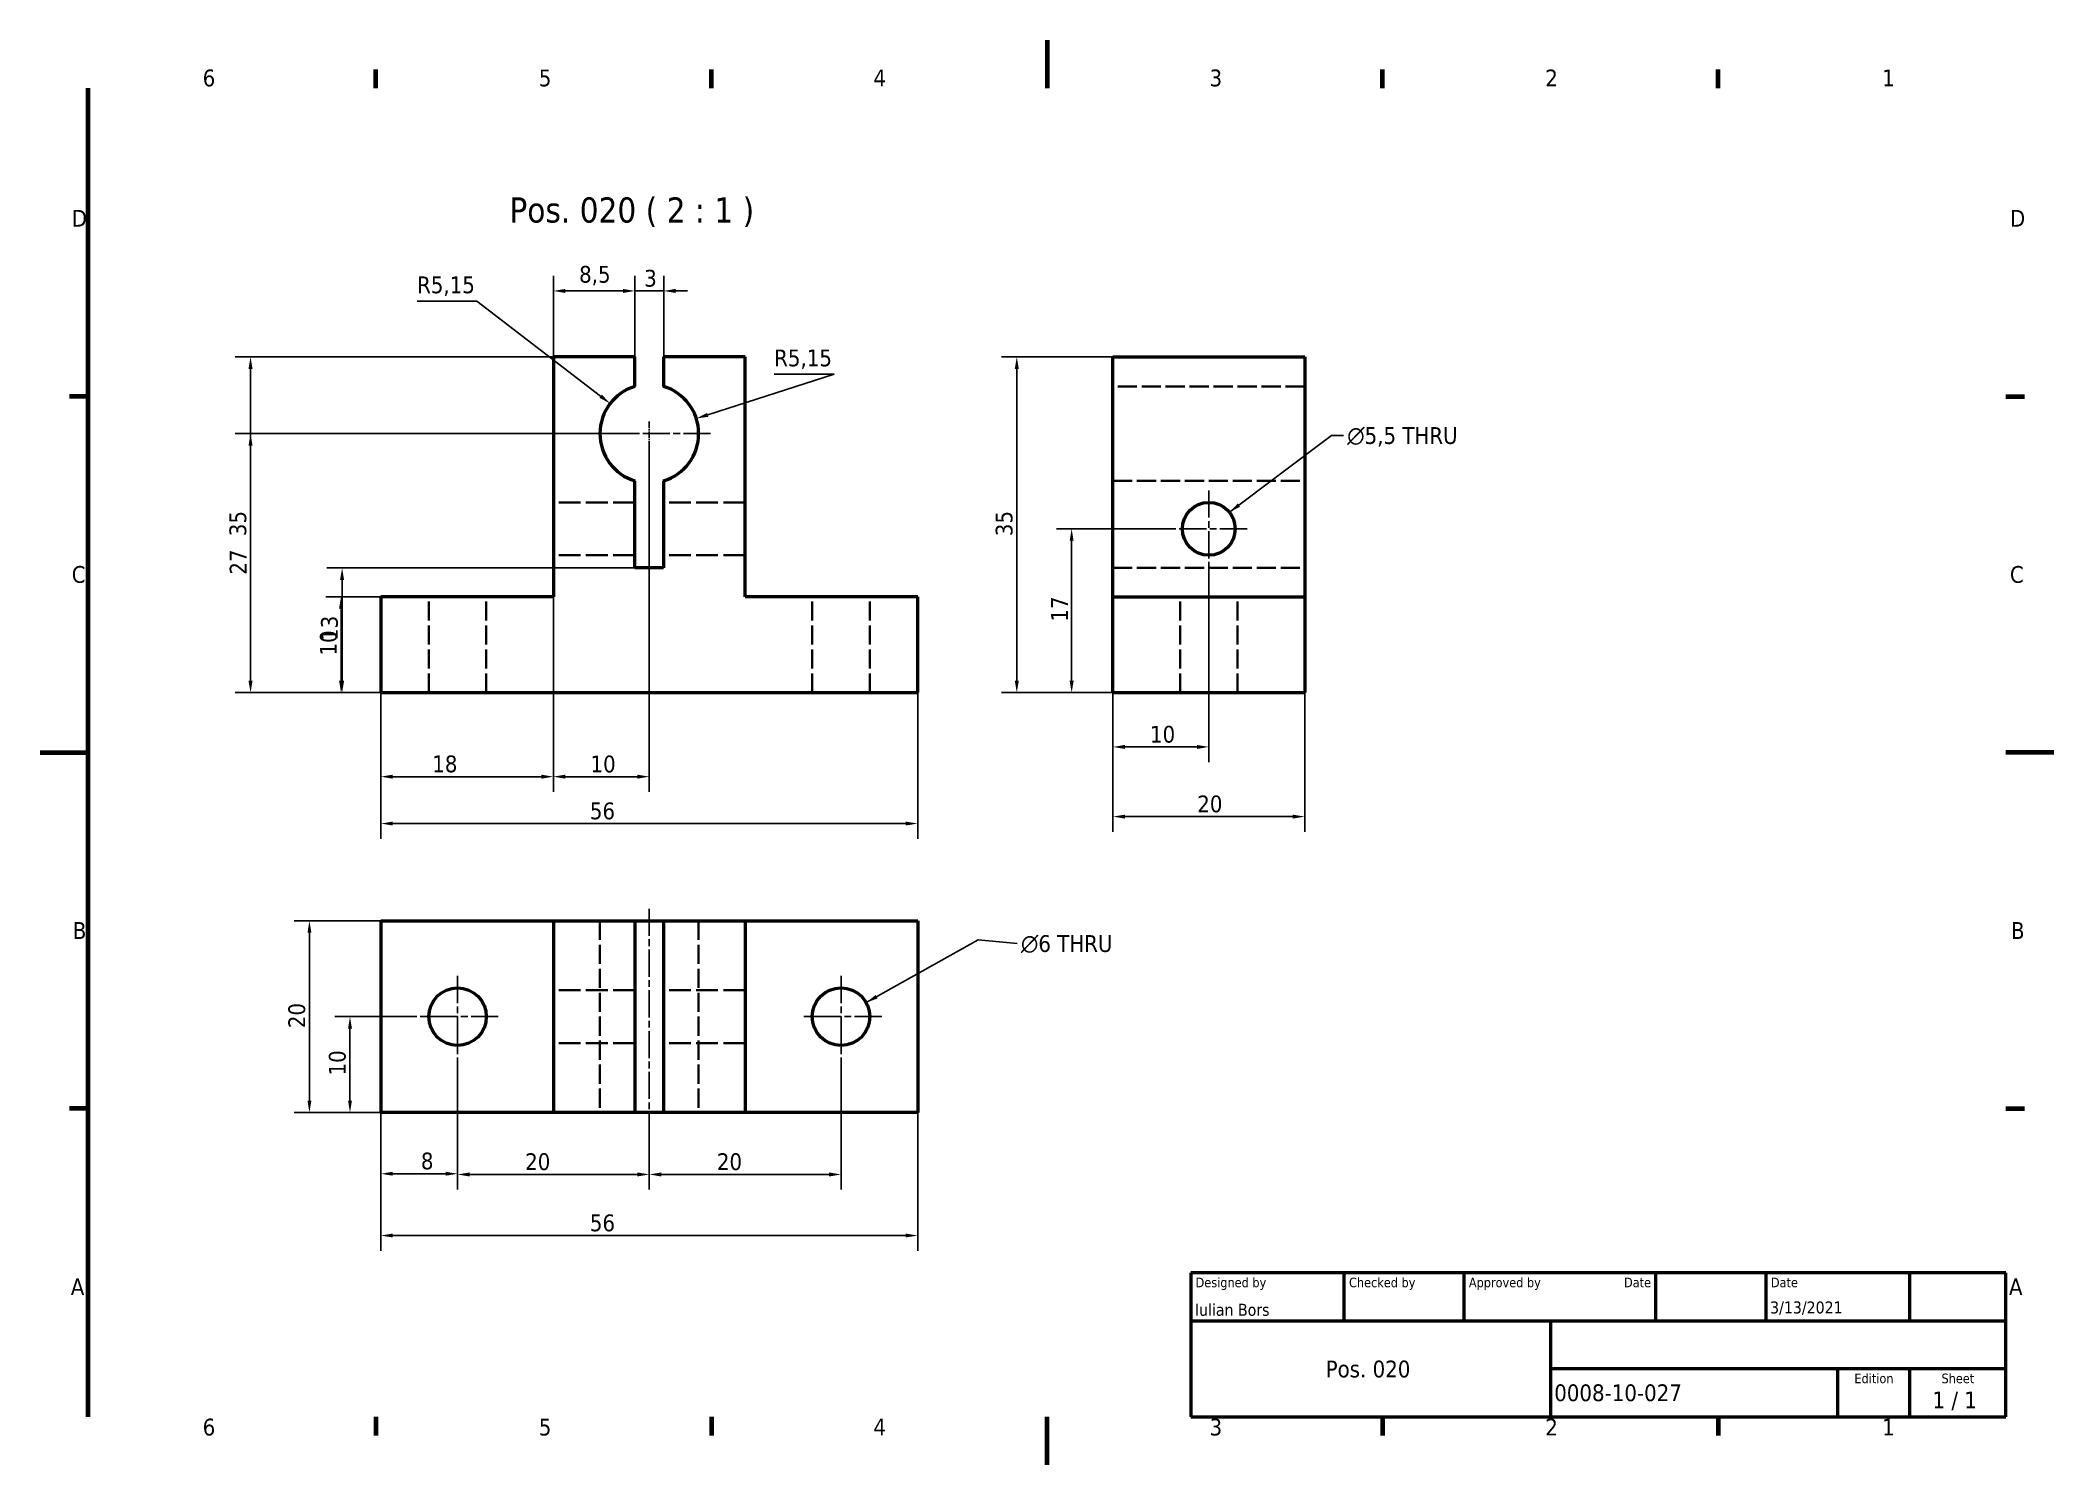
# Model space of a CAD drawing. Header units: millimetres. Extents: x 0 to 210, y 0 to 149.
import ezdxf
from ezdxf.enums import TextEntityAlignment as Align

# ---------------------------------------------------------------- set-up
doc = ezdxf.new("R2010")
doc.units = ezdxf.units.MM
doc.header["$LTSCALE"] = 0.5
doc.linetypes.add('CHAIN', pattern=[0.3543, 0.2362, -0.0295, 0.0591, -0.0295])
doc.linetypes.add('DASHED', pattern=[0.2068, 0.1655, -0.0413])
for name, color, linetype, lineweight in [('Border (ISO)', 7, 'Continuous', 70), ('Center Mark (ISO)', 7, 'Continuous', 25), ('Centerline (ISO)', 7, 'Continuous', 25), ('Dimension (ISO)', 7, 'Continuous', 25), ('Hidden (ISO)', 7, 'DASHED', 35), ('Symbol (ISO)', 7, 'Continuous', 25), ('Title (ISO)', 7, 'Continuous', 50), ('Visible (ISO)', 7, 'Continuous', 50)]:
    doc.layers.add(name, color=color, linetype=linetype, lineweight=lineweight)
doc.styles.add('Note Text (ISO)', font='tahoma.ttf')
doc.styles.add('Text Style39', font='tahoma.ttf')
doc.styles.add('Text Style41', font='tahoma.ttf')
doc.styles.add('Text Style45', font='tahoma.ttf')
doc.dimstyles.new('Default - Method 1b (ISO)', dxfattribs={"dimscale": 0.5, "dimtxt": 3.5, "dimasz": 2.5, "dimexe": 3.175, "dimexo": 0, "dimgap": 0.762, "dimtad": 1, "dimtoh": 1, "dimrnd": 1e-08, "dimtxsty": 'Note Text (ISO)', "dimcen": 0.09, "dimdle": 10, "dimclrd": 256, "dimclre": 256, "dimclrt": 256, "dimazin": 2, "dimtfac": 1, "dimtmove": 0, "dimatfit": 3, "dimfxl": 0, "dimtolj": 1, "dimlwd": -1, "dimlwe": -1, "dimarcsym": 0})
doc.dimstyles.new('Default - Method 1b (ISO)$7', dxfattribs={"dimscale": 0.5, "dimtxt": 3.5, "dimasz": 2.5, "dimexe": 3.175, "dimexo": 0, "dimgap": 0.762, "dimtad": 1, "dimtoh": 1, "dimrnd": 1e-08, "dimtxsty": 'Note Text (ISO)', "dimcen": 0.09, "dimdle": 10, "dimclrd": 256, "dimclre": 256, "dimclrt": 256, "dimazin": 2, "dimtfac": 1, "dimtmove": 0, "dimatfit": 3, "dimfxl": 0, "dimtolj": 1, "dimlwd": -1, "dimlwe": -1, "dimarcsym": 0})

# ---------------------------------------------------------------- blocks, each defined once
blk = doc.blocks.new('Borders Default Border')
at = {"layer": 'Border (ISO)'}
for p, q in [((70, 287), (70, 290.9)), ((140, 287), (140, 290.9)), ((280, 287), (280, 290.9)), ((350, 287), (350, 290.9)), ((10, 222.75), (6.1, 222.75)), ((410, 222.75), (413.9, 222.75)), ((10, 74.25), (6.1, 74.25)), ((410, 74.25), (413.9, 74.25)), ((70, 10), (70, 6.1)), ((140, 10), (140, 6.1)), ((280, 10), (280, 6.1)), ((350, 10), (350, 6.1))]:
    blk.add_line(p, q, dxfattribs=at)
at = {"layer": 'Border (ISO)', "flags": 128}
for points in [[(210, 297), (210, 287)], [(10, 10), (10, 287)], [(0, 148.5), (10, 148.5)], [(420, 148.5), (410, 148.5)], [(210, 0), (210, 10)]]:
    blk.add_lwpolyline(points, dxfattribs=at)
at = {"layer": 'Border (ISO)', "char_height": 3.5, "attachment_point": 7, "style": 'Note Text (ISO)'}
for s, insert in [('6', (33.88, 287.33)), ('5', (103.98, 287.33)), ('4', (173.78, 287.4)), ('3', (243.91, 287.33)), ('2', (313.94, 287.4)), ('1', (384.21, 287.4)), ('D', (6.57, 258.13)), ('D', (410.87, 258.13)), ('C', (6.56, 183.81)), ('C', (410.86, 183.81)), ('B', (6.78, 109.63)), ('B', (411.08, 109.63)), ('A', (6.36, 35.38)), ('A', (410.66, 35.38)), ('6', (33.88, 6.03)), ('5', (103.98, 6.03)), ('4', (173.78, 6.1)), ('3', (243.91, 6.03)), ('2', (313.94, 6.1)), ('1', (384.21, 6.1))]:
    blk.add_mtext(s, dxfattribs=dict(at, insert=insert))
blk = doc.blocks.new('*D5')
at = {"layer": 'Defpoints', "color": 0}
for p in [(31.37, 90.49), (35.52, 90.49), (35.52, 80.49)]:
    blk.add_point(p, dxfattribs=at)
at = {"layer": 'Dimension (ISO)'}
for p, q in [((35.52, 90.49), (29.78, 90.49)), ((31.37, 81.74), (31.37, 89.24)), ((35.52, 80.49), (29.78, 80.49))]:
    blk.add_line(p, q, dxfattribs=at)
for points in [[(31.16, 89.24), (31.58, 89.24), (31.37, 90.49)], [(31.16, 81.74), (31.58, 81.74), (31.37, 80.49)]]:
    blk.add_solid(points, dxfattribs=at)
at = {"layer": 'Dimension (ISO)', "insert": (29.17, 84.36), "char_height": 1.75, "attachment_point": 1, "rotation": 90, "style": 'Note Text (ISO)'}
blk.add_mtext('\\A1;10', dxfattribs=at)
blk = doc.blocks.new('*D6')
at = {"layer": 'Defpoints', "color": 0}
for p in [(62.02, 93.49), (31.48, 80.49), (35.52, 80.49)]:
    blk.add_point(p, dxfattribs=at)
at = {"layer": 'Dimension (ISO)'}
for p, q in [((62.02, 93.49), (29.9, 93.49)), ((31.48, 92.24), (31.48, 81.74)), ((35.52, 80.49), (29.9, 80.49))]:
    blk.add_line(p, q, dxfattribs=at)
for points in [[(31.27, 92.24), (31.69, 92.24), (31.48, 93.49)], [(31.27, 81.74), (31.69, 81.74), (31.48, 80.49)]]:
    blk.add_solid(points, dxfattribs=at)
at = {"layer": 'Dimension (ISO)', "insert": (29.28, 85.88), "char_height": 1.75, "attachment_point": 1, "rotation": 90, "style": 'Note Text (ISO)'}
blk.add_mtext('\\A1;13', dxfattribs=at)
blk = doc.blocks.new('*D7')
at = {"layer": 'Defpoints', "color": 0}
for p in [(21.93, 107.49), (62.27, 107.49), (35.52, 80.49)]:
    blk.add_point(p, dxfattribs=at)
at = {"layer": 'Dimension (ISO)'}
for p, q in [((62.27, 107.49), (20.34, 107.49)), ((21.93, 81.74), (21.93, 106.24)), ((35.52, 80.49), (20.34, 80.49))]:
    blk.add_line(p, q, dxfattribs=at)
for points in [[(21.72, 106.24), (22.14, 106.24), (21.93, 107.49)], [(21.72, 81.74), (22.14, 81.74), (21.93, 80.49)]]:
    blk.add_solid(points, dxfattribs=at)
at = {"layer": 'Dimension (ISO)', "insert": (19.76, 92.79), "char_height": 1.75, "attachment_point": 1, "rotation": 90, "style": 'Note Text (ISO)'}
blk.add_mtext('\\A1;27', dxfattribs=at)
blk = doc.blocks.new('*D8')
at = {"layer": 'Defpoints', "color": 0}
for p in [(53.52, 115.49), (21.93, 80.49), (35.52, 80.49)]:
    blk.add_point(p, dxfattribs=at)
at = {"layer": 'Dimension (ISO)'}
for p, q in [((53.52, 115.49), (20.34, 115.49)), ((21.93, 114.24), (21.93, 81.74)), ((35.52, 80.49), (20.34, 80.49))]:
    blk.add_line(p, q, dxfattribs=at)
for points in [[(21.72, 114.24), (22.14, 114.24), (21.93, 115.49)], [(21.72, 81.74), (22.14, 81.74), (21.93, 80.49)]]:
    blk.add_solid(points, dxfattribs=at)
at = {"layer": 'Dimension (ISO)', "insert": (19.73, 96.8), "char_height": 1.75, "attachment_point": 1, "rotation": 90, "style": 'Note Text (ISO)'}
blk.add_mtext('\\A1;35', dxfattribs=at)
blk = doc.blocks.new('*D9')
at = {"layer": 'Defpoints', "color": 0}
for p in [(53.52, 90.49), (35.52, 80.49), (53.52, 71.73)]:
    blk.add_point(p, dxfattribs=at)
at = {"layer": 'Dimension (ISO)'}
for p, q in [((53.52, 90.49), (53.52, 70.14)), ((35.52, 80.49), (35.52, 70.14)), ((36.77, 71.73), (52.27, 71.73))]:
    blk.add_line(p, q, dxfattribs=at)
for points in [[(36.77, 71.94), (36.77, 71.52), (35.52, 71.73)], [(52.27, 71.94), (52.27, 71.52), (53.52, 71.73)]]:
    blk.add_solid(points, dxfattribs=at)
at = {"layer": 'Dimension (ISO)', "insert": (40.88, 73.94), "char_height": 1.75, "attachment_point": 1, "style": 'Note Text (ISO)'}
blk.add_mtext('\\A1;18', dxfattribs=at)
blk = doc.blocks.new('*D10')
at = {"layer": 'Defpoints', "color": 0}
for p in [(63.52, 106.24), (53.52, 90.49), (63.52, 71.73)]:
    blk.add_point(p, dxfattribs=at)
at = {"layer": 'Dimension (ISO)'}
for p, q in [((63.52, 106.24), (63.52, 70.14)), ((53.52, 90.49), (53.52, 70.14)), ((54.77, 71.73), (62.27, 71.73))]:
    blk.add_line(p, q, dxfattribs=at)
for points in [[(54.77, 71.94), (54.77, 71.52), (53.52, 71.73)], [(62.27, 71.94), (62.27, 71.52), (63.52, 71.73)]]:
    blk.add_solid(points, dxfattribs=at)
at = {"layer": 'Dimension (ISO)', "insert": (57.39, 73.93), "char_height": 1.75, "attachment_point": 1, "style": 'Note Text (ISO)'}
blk.add_mtext('\\A1;10', dxfattribs=at)
blk = doc.blocks.new('*D11')
at = {"layer": 'Defpoints', "color": 0}
for p in [(35.52, 80.49), (91.52, 80.49), (91.52, 66.84)]:
    blk.add_point(p, dxfattribs=at)
at = {"layer": 'Dimension (ISO)'}
for p, q in [((35.52, 80.49), (35.52, 65.26)), ((91.52, 80.49), (91.52, 65.26)), ((36.77, 66.84), (90.27, 66.84))]:
    blk.add_line(p, q, dxfattribs=at)
for points in [[(36.77, 67.05), (36.77, 66.64), (35.52, 66.84)], [(90.27, 67.05), (90.27, 66.64), (91.52, 66.84)]]:
    blk.add_solid(points, dxfattribs=at)
at = {"layer": 'Dimension (ISO)', "insert": (57.32, 69.04), "char_height": 1.75, "attachment_point": 1, "style": 'Note Text (ISO)'}
blk.add_mtext('\\A1;56', dxfattribs=at)
blk = doc.blocks.new('*D12')
at = {"layer": 'Defpoints', "color": 0}
for p in [(62.02, 122.37), (53.52, 115.49), (62.02, 115.49)]:
    blk.add_point(p, dxfattribs=at)
at = {"layer": 'Dimension (ISO)'}
for p, q in [((53.52, 115.49), (53.52, 123.96)), ((62.02, 115.49), (62.02, 123.96)), ((54.77, 122.37), (60.77, 122.37))]:
    blk.add_line(p, q, dxfattribs=at)
for points in [[(54.77, 122.58), (54.77, 122.16), (53.52, 122.37)], [(60.77, 122.58), (60.77, 122.16), (62.02, 122.37)]]:
    blk.add_solid(points, dxfattribs=at)
at = {"layer": 'Dimension (ISO)', "insert": (56.2, 124.98), "char_height": 1.75, "attachment_point": 1, "style": 'Note Text (ISO)'}
blk.add_mtext('\\A1;8,5', dxfattribs=at)
blk = doc.blocks.new('*D13')
at = {"layer": 'Defpoints', "color": 0}
for p in [(65.02, 122.37), (62.02, 115.49), (65.02, 115.49)]:
    blk.add_point(p, dxfattribs=at)
at = {"layer": 'Dimension (ISO)'}
for p, q in [((62.02, 115.49), (62.02, 123.96)), ((65.02, 115.49), (65.02, 123.96)), ((60.77, 122.37), (59.52, 122.37)), ((62.02, 122.37), (65.02, 122.37)), ((66.27, 122.37), (67.52, 122.37))]:
    blk.add_line(p, q, dxfattribs=at)
for points in [[(60.77, 122.58), (60.77, 122.16), (62.02, 122.37)], [(66.27, 122.58), (66.27, 122.16), (65.02, 122.37)]]:
    blk.add_solid(points, dxfattribs=at)
at = {"layer": 'Dimension (ISO)', "insert": (62.99, 124.57), "char_height": 1.75, "attachment_point": 1, "style": 'Note Text (ISO)'}
blk.add_mtext('\\A1;3', dxfattribs=at)
blk = doc.blocks.new('*D14')
at = {"layer": 'Defpoints', "color": 0}
for p in [(59.44, 110.63), (63.52, 107.49)]:
    blk.add_point(p, dxfattribs=at)
at = {"layer": 'Dimension (ISO)'}
for p, q in [((39.3, 121.31), (45.54, 121.31)), ((45.54, 121.31), (58.44, 111.39))]:
    blk.add_line(p, q, dxfattribs=at)
blk.add_solid([(58.57, 111.56), (58.32, 111.23), (59.44, 110.63)], dxfattribs=at)
at = {"layer": 'Dimension (ISO)', "insert": (39.3, 123.88), "char_height": 1.75, "attachment_point": 1, "style": 'Note Text (ISO)'}
blk.add_mtext('\\A1;R5,15', dxfattribs=at)
blk = doc.blocks.new('*D15')
at = {"layer": 'Defpoints', "color": 0}
for p in [(43.52, 42.46), (35.52, 36.71), (35.52, 30.33)]:
    blk.add_point(p, dxfattribs=at)
at = {"layer": 'Dimension (ISO)'}
for p, q in [((43.52, 42.46), (43.52, 28.75)), ((35.52, 36.71), (35.52, 28.75)), ((42.27, 30.33), (36.77, 30.33))]:
    blk.add_line(p, q, dxfattribs=at)
for points in [[(36.77, 30.54), (36.77, 30.13), (35.52, 30.33)], [(42.27, 30.54), (42.27, 30.13), (43.52, 30.33)]]:
    blk.add_solid(points, dxfattribs=at)
at = {"layer": 'Dimension (ISO)', "insert": (39.7, 32.54), "char_height": 1.75, "attachment_point": 1, "style": 'Note Text (ISO)'}
blk.add_mtext('\\A1;8', dxfattribs=at)
blk = doc.blocks.new('*D16')
at = {"layer": 'Defpoints', "color": 0}
for p in [(35.52, 36.71), (91.52, 36.71), (91.52, 23.89)]:
    blk.add_point(p, dxfattribs=at)
at = {"layer": 'Dimension (ISO)'}
for p, q in [((35.52, 36.71), (35.52, 22.31)), ((91.52, 36.71), (91.52, 22.31)), ((36.77, 23.89), (90.27, 23.89))]:
    blk.add_line(p, q, dxfattribs=at)
for points in [[(36.77, 24.1), (36.77, 23.69), (35.52, 23.89)], [(90.27, 24.1), (90.27, 23.69), (91.52, 23.89)]]:
    blk.add_solid(points, dxfattribs=at)
at = {"layer": 'Dimension (ISO)', "insert": (57.32, 26.09), "char_height": 1.75, "attachment_point": 1, "style": 'Note Text (ISO)'}
blk.add_mtext('\\A1;56', dxfattribs=at)
blk = doc.blocks.new('*D17')
at = {"layer": 'Defpoints', "color": 0}
for p in [(43.52, 42.46), (63.52, 35.46), (63.52, 30.26)]:
    blk.add_point(p, dxfattribs=at)
at = {"layer": 'Dimension (ISO)'}
for p, q in [((43.52, 42.46), (43.52, 28.68)), ((63.52, 35.46), (63.52, 28.68)), ((44.77, 30.26), (62.27, 30.26))]:
    blk.add_line(p, q, dxfattribs=at)
for points in [[(44.77, 30.47), (44.77, 30.05), (43.52, 30.26)], [(62.27, 30.47), (62.27, 30.05), (63.52, 30.26)]]:
    blk.add_solid(points, dxfattribs=at)
at = {"layer": 'Dimension (ISO)', "insert": (50.57, 32.47), "char_height": 1.75, "attachment_point": 1, "style": 'Note Text (ISO)'}
blk.add_mtext('\\A1;20', dxfattribs=at)
blk = doc.blocks.new('*D18')
at = {"layer": 'Defpoints', "color": 0}
for p in [(83.52, 42.46), (63.52, 35.46), (83.52, 30.26)]:
    blk.add_point(p, dxfattribs=at)
at = {"layer": 'Dimension (ISO)'}
for p, q in [((83.52, 42.46), (83.52, 28.68)), ((63.52, 35.46), (63.52, 28.68)), ((64.77, 30.26), (82.27, 30.26))]:
    blk.add_line(p, q, dxfattribs=at)
for points in [[(64.77, 30.47), (64.77, 30.05), (63.52, 30.26)], [(82.27, 30.47), (82.27, 30.05), (83.52, 30.26)]]:
    blk.add_solid(points, dxfattribs=at)
at = {"layer": 'Dimension (ISO)', "insert": (70.57, 32.47), "char_height": 1.75, "attachment_point": 1, "style": 'Note Text (ISO)'}
blk.add_mtext('\\A1;20', dxfattribs=at)
blk = doc.blocks.new('*D19')
at = {"layer": 'Defpoints', "color": 0}
for p in [(32.3, 46.71), (39.27, 46.71), (35.52, 36.71)]:
    blk.add_point(p, dxfattribs=at)
at = {"layer": 'Dimension (ISO)'}
for p, q in [((39.27, 46.71), (30.72, 46.71)), ((32.3, 37.96), (32.3, 45.46)), ((35.52, 36.71), (30.72, 36.71))]:
    blk.add_line(p, q, dxfattribs=at)
for points in [[(32.1, 45.46), (32.51, 45.46), (32.3, 46.71)], [(32.1, 37.96), (32.51, 37.96), (32.3, 36.71)]]:
    blk.add_solid(points, dxfattribs=at)
at = {"layer": 'Dimension (ISO)', "insert": (30.1, 40.58), "char_height": 1.75, "attachment_point": 1, "rotation": 90, "style": 'Note Text (ISO)'}
blk.add_mtext('\\A1;10', dxfattribs=at)
blk = doc.blocks.new('*D20')
at = {"layer": 'Defpoints', "color": 0}
for p in [(28.07, 56.71), (35.52, 56.71), (35.52, 36.71)]:
    blk.add_point(p, dxfattribs=at)
at = {"layer": 'Dimension (ISO)'}
for p, q in [((35.52, 56.71), (26.49, 56.71)), ((28.07, 37.96), (28.07, 55.46)), ((35.52, 36.71), (26.49, 36.71))]:
    blk.add_line(p, q, dxfattribs=at)
for points in [[(27.87, 55.46), (28.28, 55.46), (28.07, 56.71)], [(27.87, 37.96), (28.28, 37.96), (28.07, 36.71)]]:
    blk.add_solid(points, dxfattribs=at)
at = {"layer": 'Dimension (ISO)', "insert": (25.87, 45.51), "char_height": 1.75, "attachment_point": 1, "rotation": 90, "style": 'Note Text (ISO)'}
blk.add_mtext('\\A1;20', dxfattribs=at)
blk = doc.blocks.new('*D21')
at = {"layer": 'Defpoints', "color": 0}
for p in [(107.57, 97.57), (117.88, 97.57), (111.88, 80.49)]:
    blk.add_point(p, dxfattribs=at)
at = {"layer": 'Dimension (ISO)'}
for p, q in [((117.88, 97.57), (105.98, 97.57)), ((107.57, 81.74), (107.57, 96.32)), ((111.88, 80.49), (105.98, 80.49))]:
    blk.add_line(p, q, dxfattribs=at)
for points in [[(107.36, 96.32), (107.78, 96.32), (107.57, 97.57)], [(107.36, 81.74), (107.78, 81.74), (107.57, 80.49)]]:
    blk.add_solid(points, dxfattribs=at)
at = {"layer": 'Dimension (ISO)', "insert": (105.43, 87.89), "char_height": 1.75, "attachment_point": 1, "rotation": 90, "style": 'Note Text (ISO)'}
blk.add_mtext('\\A1;17', dxfattribs=at)
blk = doc.blocks.new('*D22')
at = {"layer": 'Defpoints', "color": 0}
for p in [(121.88, 93.57), (111.88, 90.49), (121.88, 74.83)]:
    blk.add_point(p, dxfattribs=at)
at = {"layer": 'Dimension (ISO)'}
for p, q in [((121.88, 93.57), (121.88, 73.24)), ((111.88, 90.49), (111.88, 73.24)), ((113.13, 74.83), (120.63, 74.83))]:
    blk.add_line(p, q, dxfattribs=at)
for points in [[(113.13, 75.04), (113.13, 74.62), (111.88, 74.83)], [(120.63, 75.04), (120.63, 74.62), (121.88, 74.83)]]:
    blk.add_solid(points, dxfattribs=at)
at = {"layer": 'Dimension (ISO)', "insert": (115.74, 77.03), "char_height": 1.75, "attachment_point": 1, "style": 'Note Text (ISO)'}
blk.add_mtext('\\A1;10', dxfattribs=at)
blk = doc.blocks.new('*D23')
at = {"layer": 'Defpoints', "color": 0}
for p in [(111.88, 80.49), (131.88, 80.49), (131.88, 67.57)]:
    blk.add_point(p, dxfattribs=at)
at = {"layer": 'Dimension (ISO)'}
for p, q in [((111.88, 80.49), (111.88, 65.98)), ((131.88, 80.49), (131.88, 65.98)), ((113.13, 67.57), (130.63, 67.57))]:
    blk.add_line(p, q, dxfattribs=at)
for points in [[(113.13, 67.77), (113.13, 67.36), (111.88, 67.57)], [(130.63, 67.77), (130.63, 67.36), (131.88, 67.57)]]:
    blk.add_solid(points, dxfattribs=at)
at = {"layer": 'Dimension (ISO)', "insert": (120.67, 69.77), "char_height": 1.75, "attachment_point": 1, "style": 'Note Text (ISO)'}
blk.add_mtext('\\A1;20', dxfattribs=at)
blk = doc.blocks.new('*D24')
at = {"layer": 'Defpoints', "color": 0}
for p in [(111.88, 115.49), (101.85, 80.49), (111.88, 80.49)]:
    blk.add_point(p, dxfattribs=at)
at = {"layer": 'Dimension (ISO)'}
for p, q in [((111.88, 115.49), (100.26, 115.49)), ((101.85, 114.24), (101.85, 81.74)), ((111.88, 80.49), (100.26, 80.49))]:
    blk.add_line(p, q, dxfattribs=at)
for points in [[(101.64, 114.24), (102.06, 114.24), (101.85, 115.49)], [(101.64, 81.74), (102.06, 81.74), (101.85, 80.49)]]:
    blk.add_solid(points, dxfattribs=at)
at = {"layer": 'Dimension (ISO)', "insert": (99.65, 96.8), "char_height": 1.75, "attachment_point": 1, "rotation": 90, "style": 'Note Text (ISO)'}
blk.add_mtext('\\A1;35', dxfattribs=at)
blk = doc.blocks.new('*D25')
at = {"layer": 'Defpoints', "color": 0}
for p in [(63.52, 107.49), (68.42, 109.07)]:
    blk.add_point(p, dxfattribs=at)
at = {"layer": 'Dimension (ISO)'}
for p, q in [((82.79, 113.69), (69.61, 109.45)), ((76.54, 113.69), (82.79, 113.69))]:
    blk.add_line(p, q, dxfattribs=at)
blk.add_solid([(69.55, 109.65), (69.68, 109.25), (68.42, 109.07)], dxfattribs=at)
at = {"layer": 'Dimension (ISO)', "insert": (76.54, 116.26), "char_height": 1.75, "attachment_point": 1, "style": 'Note Text (ISO)'}
blk.add_mtext('\\A1;R5,15', dxfattribs=at)
blk = doc.blocks.new('Title Blocks I.A.B')
at = {"layer": 'Title (ISO)'}
for p, q in [((270.07, 130), (100.07, 130)), ((100.07, 130), (100.07, 100)), ((132.07, 120), (132.07, 130)), ((157.07, 120), (157.07, 130)), ((197.07, 120), (197.07, 130)), ((220.07, 120), (220.07, 130)), ((250.07, 120), (250.07, 130)), ((270.07, 100), (270.07, 130)), ((100.07, 120), (270.07, 120)), ((175.07, 120), (175.07, 100)), ((270.07, 110), (175.07, 110)), ((235.07, 100), (235.07, 110)), ((250.07, 100), (250.07, 110)), ((100.07, 100), (270.07, 100))]:
    blk.add_line(p, q, dxfattribs=at)
at = {"layer": 'Title (ISO)', "style": 'Text Style41'}
for s, p in [('Designed by', (101.07, 129)), ('Checked by', (133.07, 129)), ('Approved by', (158.07, 129)), ('Date', (221.07, 129))]:
    blk.add_text(s, height=2, dxfattribs=at).set_placement(p, align=Align.TOP_LEFT)
blk.add_text('Date', height=2, dxfattribs=at).set_placement((196.07, 129), align=Align.TOP_RIGHT)
for s, p in [('Edition', (242.57, 109)), ('Sheet', (260.07, 109))]:
    blk.add_text(s, height=2, dxfattribs=at).set_placement(p, align=Align.TOP_CENTER)
at = {"layer": 'Title (ISO)', "style": 'Note Text (ISO)'}
blk.add_text('1 / 1 ', height=3.5, dxfattribs=at).set_placement((260.07, 103.5), align=Align.MIDDLE_CENTER)
at = {"layer": 'Title (ISO)'}
for tag, p, height, style in [('AUTHOR_001', (100.92, 121.05), 2.5, 'Text Style39'), ('CREATION_DATE_001', (220.91, 121.54), 2.5, 'Text Style39'), ('COMPANY_001', (128.2, 108.21), 3.5, 'Note Text (ISO)'), ('PART_NUMBER_001', (175.88, 103.25), 3.5, 'Note Text (ISO)')]:
    blk.add_attdef(tag, p, '', height=height, dxfattribs=dict(at, style=style))
at = {"layer": 'Title (ISO)', "style": 'Text Style39'}
for tag, p in [('CHECKED_BY', (133.07, 121)), ('ENG_APPROVED_BY', (158.07, 121))]:
    blk.add_attdef(tag, text='', height=2.5, dxfattribs=at).set_placement(p, align=Align.BOTTOM_LEFT)
blk.add_attdef('ENG_APPROVAL_DATE', text='', height=2.5, dxfattribs=at).set_placement((196.07, 121), align=Align.BOTTOM_RIGHT)
at = {"layer": 'Title (ISO)', "style": 'Note Text (ISO)'}
for tag, p in [('TITLE', (222.57, 115)), ('REVISION_NUMBER', (242.57, 103.5))]:
    blk.add_attdef(tag, text='', height=3.5, dxfattribs=at).set_placement(p, align=Align.MIDDLE_CENTER)

msp = doc.modelspace()

# ---------------------------------------------------------------- linework, layer by layer
at = {"layer": 'Center Mark (ISO)', "linetype": 'CHAIN', "ltscale": 23.990969}
for p, q in [((69.919, 107.494), (62.269, 107.494)), ((121.876, 101.568), (121.876, 93.568)), ((125.876, 97.568), (117.876, 97.568)), ((43.519, 50.961), (43.519, 42.461)), ((83.519, 50.961), (83.519, 42.461)), ((47.769, 46.711), (39.269, 46.711)), ((87.769, 46.711), (79.269, 46.711))]:
    msp.add_line(p, q, dxfattribs=at)
at = {"layer": 'Center Mark (ISO)', "linetype": 'CHAIN', "ltscale": 5.555937}
msp.add_line((63.519, 108.744), (63.519, 106.244), dxfattribs=at)
at = {"layer": 'Centerline (ISO)', "linetype": 'CHAIN', "ltscale": 23.990969}
msp.add_line((63.519, 57.961), (63.519, 35.461), dxfattribs=at)
at = {"layer": 'Hidden (ISO)', "ltscale": 24.17795}
for p, q in [((131.876, 112.421), (111.876, 112.421)), ((111.876, 102.568), (131.876, 102.568)), ((111.876, 93.494), (131.876, 93.494)), ((40.519, 80.494), (40.519, 90.494)), ((46.519, 80.494), (46.519, 90.494)), ((80.519, 80.494), (80.519, 90.494)), ((86.519, 80.494), (86.519, 90.494)), ((118.876, 80.494), (118.876, 90.494)), ((124.876, 80.494), (124.876, 90.494)), ((58.369, 56.711), (58.369, 36.711)), ((68.669, 56.711), (68.669, 36.711))]:
    msp.add_line(p, q, dxfattribs=at)
at = {"layer": 'Hidden (ISO)', "ltscale": 27.401676}
for p, q in [((62.019, 100.318), (53.519, 100.318)), ((73.519, 100.318), (65.019, 100.318)), ((62.019, 94.818), (53.519, 94.818)), ((73.519, 94.818), (65.019, 94.818)), ((62.019, 49.461), (53.519, 49.461)), ((73.519, 49.461), (65.019, 49.461)), ((62.019, 43.961), (53.519, 43.961)), ((73.519, 43.961), (65.019, 43.961))]:
    msp.add_line(p, q, dxfattribs=at)
at = {"layer": 'Visible (ISO)'}
for p, q in [((53.519, 115.494), (53.519, 90.494)), ((62.019, 115.494), (53.519, 115.494)), ((62.019, 112.421), (62.019, 115.494)), ((65.019, 115.494), (65.019, 112.421)), ((73.519, 115.494), (65.019, 115.494)), ((73.519, 90.494), (73.519, 115.494)), ((111.876, 90.494), (111.876, 115.494)), ((111.876, 115.494), (131.876, 115.494)), ((131.876, 115.494), (131.876, 90.494)), ((62.019, 93.494), (62.019, 102.568)), ((65.019, 102.568), (65.019, 93.494)), ((65.019, 93.494), (62.019, 93.494)), ((35.519, 90.494), (35.519, 80.494)), ((53.519, 90.494), (35.519, 90.494)), ((91.519, 90.494), (73.519, 90.494)), ((91.519, 80.494), (91.519, 90.494)), ((111.876, 80.494), (111.876, 90.494)), ((111.876, 90.494), (131.876, 90.494)), ((131.876, 90.494), (131.876, 80.494)), ((35.519, 80.494), (91.519, 80.494)), ((111.876, 80.494), (131.876, 80.494)), ((35.519, 56.711), (53.519, 56.711)), ((35.519, 56.711), (35.519, 36.711)), ((53.519, 56.711), (62.019, 56.711)), ((53.519, 56.711), (53.519, 36.711)), ((62.019, 56.711), (65.019, 56.711)), ((62.019, 56.711), (62.019, 36.711)), ((65.019, 56.711), (73.519, 56.711)), ((65.019, 56.711), (65.019, 36.711)), ((73.519, 56.711), (91.519, 56.711)), ((73.519, 56.711), (73.519, 36.711)), ((91.519, 56.711), (91.519, 36.711)), ((53.519, 36.711), (35.519, 36.711)), ((62.019, 36.711), (53.519, 36.711)), ((65.019, 36.711), (62.019, 36.711)), ((73.519, 36.711), (65.019, 36.711)), ((91.519, 36.711), (73.519, 36.711))]:
    msp.add_line(p, q, dxfattribs=at)
for centre, radius in [((121.876, 97.568), 2.75), ((43.519, 46.711), 3), ((83.519, 46.711), 3)]:
    msp.add_circle(centre, radius, dxfattribs=at)
for start, end in [(106.93353, 253.06647), (286.93353, 73.06647)]:
    msp.add_arc((63.519, 107.494), 5.15, start, end, dxfattribs=at)

# ---------------------------------------------------------------- block references
at = {"xscale": 0.5, "yscale": 0.5, "zscale": 0.5}
msp.add_blockref('Borders Default Border', (0, 0), dxfattribs=at)
msp.add_blockref('Title Blocks I.A.B', (69.964, -45), dxfattribs=at).add_auto_attribs({'PART_NUMBER_001': '0008-10-027', 'COMPANY_001': 'Pos. 020', 'AUTHOR_001': 'Iulian Bors', 'CREATION_DATE_001': '3/13/2021'})

# ---------------------------------------------------------------- texts
at = {"layer": 'Symbol (ISO)', "insert": (48.932, 129.028), "char_height": 2.62, "attachment_point": 7, "style": 'Text Style45'}
msp.add_mtext('Pos. 020 ( 2 : 1 )', dxfattribs=at)
at = {"layer": 'Symbol (ISO)', "char_height": 1.75, "attachment_point": 1, "line_spacing_factor": 0.6125, "style": 'Note Text (ISO)'}
for s, insert, width in [('\\fAIGDT|b0|i0;\\H1.7500;n\\fTahoma|b0|i0;\\H1.7500;5,5 THRU', (136.311, 108.169), 12.29213), ('\\fAIGDT|b0|i0;\\H1.7500;n\\fTahoma|b0|i0;\\H1.7500;6 THRU', (102.283, 55.21), 10.22957)]:
    msp.add_mtext(s, dxfattribs=dict(at, insert=insert, width=width))

# ---------------------------------------------------------------- dimensions: what is measured, and where the dimension line sits
at = {"layer": 'Dimension (ISO)'}
for base, p1, p2, angle, override, picture, middle in [((62.019, 122.371), (53.519, 115.494), (62.019, 115.494), 180, {"dimgap": 0.762, "dimtoh": 0, "dimdec": 2, "dimtol": 0, "dimlim": 0, "dimtp": 0, "dimtm": 0, "dimtdec": 2, "dimtofl": 0, "dimatfit": 1}, '*D12', (57.769, 122.371)), ((21.932, 80.494), (53.519, 115.494), (35.519, 80.494), 90, {"dimgap": 0.762, "dimtoh": 0, "dimdec": 2, "dimtol": 0, "dimlim": 0, "dimtp": 0, "dimtm": 0, "dimtdec": 2, "dimtofl": 0, "dimatfit": 1}, '*D8', (21.932, 97.994)), ((101.851, 80.494), (111.876, 115.494), (111.876, 80.494), 270, {"dimgap": 0.762, "dimtoh": 0, "dimdec": 2, "dimtol": 0, "dimlim": 0, "dimtp": 0, "dimtm": 0, "dimtdec": 2, "dimtofl": 0, "dimatfit": 1}, '*D24', (101.851, 97.994)), ((21.93, 107.494), (35.519, 80.494), (62.269, 107.494), 270, {"dimgap": 0.762, "dimtoh": 0, "dimdec": 2, "dimtol": 0, "dimlim": 0, "dimtp": 0, "dimtm": 0, "dimtdec": 2, "dimtofl": 0, "dimatfit": 1}, '*D7', (21.93, 93.994)), ((63.519, 71.73), (53.519, 90.494), (63.519, 106.244), 180, {"dimgap": 0.762, "dimtoh": 0, "dimdec": 2, "dimtol": 0, "dimlim": 0, "dimtp": 0, "dimtm": 0, "dimtdec": 2, "dimtofl": 0, "dimatfit": 1}, '*D10', (58.519, 71.73)), ((107.569, 97.568), (111.876, 80.494), (117.876, 97.568), 270, {"dimgap": 0.762, "dimtoh": 0, "dimdec": 0, "dimtol": 0, "dimlim": 0, "dimtp": 0, "dimtm": 0, "dimtdec": 2, "dimtofl": 0, "dimatfit": 1}, '*D21', (107.569, 89.031)), ((31.483, 80.494), (62.019, 93.494), (35.519, 80.494), 90, {"dimgap": 0.762, "dimtoh": 0, "dimdec": 2, "dimtol": 0, "dimlim": 0, "dimtp": 0, "dimtm": 0, "dimtdec": 2, "dimtofl": 0, "dimatfit": 1}, '*D6', (31.483, 86.994)), ((31.369, 90.494), (35.519, 80.494), (35.519, 90.494), 270, {"dimgap": 0.762, "dimtoh": 0, "dimdec": 2, "dimtol": 0, "dimlim": 0, "dimtp": 0, "dimtm": 0, "dimtdec": 2, "dimtofl": 0, "dimatfit": 1}, '*D5', (31.369, 85.494)), ((53.519, 71.73), (35.519, 80.494), (53.519, 90.494), 180, {"dimgap": 0.762, "dimtoh": 0, "dimdec": 2, "dimtol": 0, "dimlim": 0, "dimtp": 0, "dimtm": 0, "dimtdec": 2, "dimtofl": 0, "dimatfit": 1}, '*D9', (42.019, 71.73)), ((91.519, 66.844), (35.519, 80.494), (91.519, 80.494), 180, {"dimgap": 0.762, "dimtoh": 0, "dimdec": 2, "dimtol": 0, "dimlim": 0, "dimtp": 0, "dimtm": 0, "dimtdec": 2, "dimtofl": 0, "dimatfit": 1}, '*D11', (58.519, 66.844)), ((28.074, 56.711), (35.519, 36.711), (35.519, 56.711), 90, {"dimgap": 0.762, "dimtoh": 0, "dimdec": 2, "dimtol": 0, "dimlim": 0, "dimtp": 0, "dimtm": 0, "dimtdec": 2, "dimtofl": 0, "dimatfit": 1}, '*D20', (28.074, 46.711)), ((32.304, 46.711), (35.519, 36.711), (39.269, 46.711), 90, {"dimgap": 0.762, "dimtoh": 0, "dimdec": 2, "dimtol": 0, "dimlim": 0, "dimtp": 0, "dimtm": 0, "dimtdec": 2, "dimtofl": 0, "dimatfit": 1}, '*D19', (32.304, 41.711)), ((35.519, 30.334), (43.519, 42.461), (35.519, 36.711), 180, {"dimgap": 0.762, "dimtoh": 0, "dimdec": 2, "dimtol": 0, "dimlim": 0, "dimtp": 0, "dimtm": 0, "dimtdec": 2, "dimtofl": 0, "dimatfit": 1}, '*D15', (40.269, 30.334)), ((63.519, 30.263), (43.519, 42.461), (63.519, 35.461), 180, {"dimgap": 0.762, "dimtoh": 0, "dimdec": 2, "dimtol": 0, "dimlim": 0, "dimtp": 0, "dimtm": 0, "dimtdec": 2, "dimtofl": 0, "dimatfit": 1}, '*D17', (51.769, 30.263)), ((83.519, 30.263), (63.519, 35.461), (83.519, 42.461), 180, {"dimgap": 0.762, "dimtoh": 0, "dimdec": 2, "dimtol": 0, "dimlim": 0, "dimtp": 0, "dimtm": 0, "dimtdec": 2, "dimtofl": 0, "dimatfit": 1}, '*D18', (71.769, 30.263)), ((91.519, 23.894), (35.519, 36.711), (91.519, 36.711), 180, {"dimgap": 0.762, "dimtoh": 0, "dimdec": 2, "dimtol": 0, "dimlim": 0, "dimtp": 0, "dimtm": 0, "dimtdec": 2, "dimtofl": 0, "dimatfit": 1}, '*D16', (58.519, 23.894))]:
    dim = msp.add_linear_dim(base=base, p1=p1, p2=p2, angle=angle, dimstyle='Default - Method 1b (ISO)', override=override, dxfattribs=at)
    dim.commit()
    dim.dimension.update_dxf_attribs({"geometry": picture, "text_midpoint": middle, "dimtype": 160})
for base, p1, p2, override, picture, middle in [((65.019, 122.371), (62.019, 115.494), (65.019, 115.494), {"dimgap": 0.762, "dimtoh": 0, "dimdec": 2, "dimtol": 0, "dimlim": 0, "dimtp": 0, "dimtm": 0, "dimtdec": 2, "dimtofl": 1, "dimatfit": 1}, '*D13', (63.519, 122.371)), ((121.876, 74.831), (111.876, 90.494), (121.876, 93.568), {"dimgap": 0.762, "dimtoh": 0, "dimdec": 2, "dimtol": 0, "dimlim": 0, "dimtp": 0, "dimtm": 0, "dimtdec": 2, "dimtofl": 0, "dimatfit": 1}, '*D22', (116.876, 74.831)), ((131.876, 67.566), (111.876, 80.494), (131.876, 80.494), {"dimgap": 0.762, "dimtoh": 0, "dimdec": 2, "dimtol": 0, "dimlim": 0, "dimtp": 0, "dimtm": 0, "dimtdec": 2, "dimtofl": 0, "dimatfit": 1}, '*D23', (121.876, 67.566))]:
    dim = msp.add_linear_dim(base=base, p1=p1, p2=p2, dimstyle='Default - Method 1b (ISO)', override=override, dxfattribs=at)
    dim.commit()
    dim.dimension.update_dxf_attribs({"geometry": picture, "text_midpoint": middle, "dimtype": 160})
for mpoint, picture, middle in [((59.435, 110.632), '*D14', (42.229, 121.309)), ((68.422, 109.07), '*D25', (79.476, 113.686))]:
    dim = msp.add_radius_dim(center=(63.519, 107.494), mpoint=mpoint, dimstyle='Default - Method 1b (ISO)', override={"dimgap": 0.762, "dimtih": 1, "dimdec": 2, "dimlfac": 1, "dimcen": 0, "dimtol": 0, "dimlim": 0, "dimtp": 0, "dimtm": 0, "dimtdec": 2, "dimtofl": 0}, dxfattribs=at)
    dim.commit()
    dim.dimension.update_dxf_attribs({"geometry": picture, "text_midpoint": middle, "dimtype": 164})

# ---------------------------------------------------------------- leaders
at = {"layer": 'Symbol (ISO)', "annotation_type": 0, "has_hookline": 1, "hookline_direction": 0}
for points, text_width in [([(124.019, 99.291), (134.68, 107.294), (135.93, 107.294)], 11.946), ([(86.137, 48.176), (97.815, 54.708), (101.902, 54.335)], 9.903)]:
    msp.add_leader(points, dimstyle='Default - Method 1b (ISO)$7', override={"dimtad": 0}, dxfattribs=dict(at, text_width=text_width))

doc.saveas('drawing.dxf')
